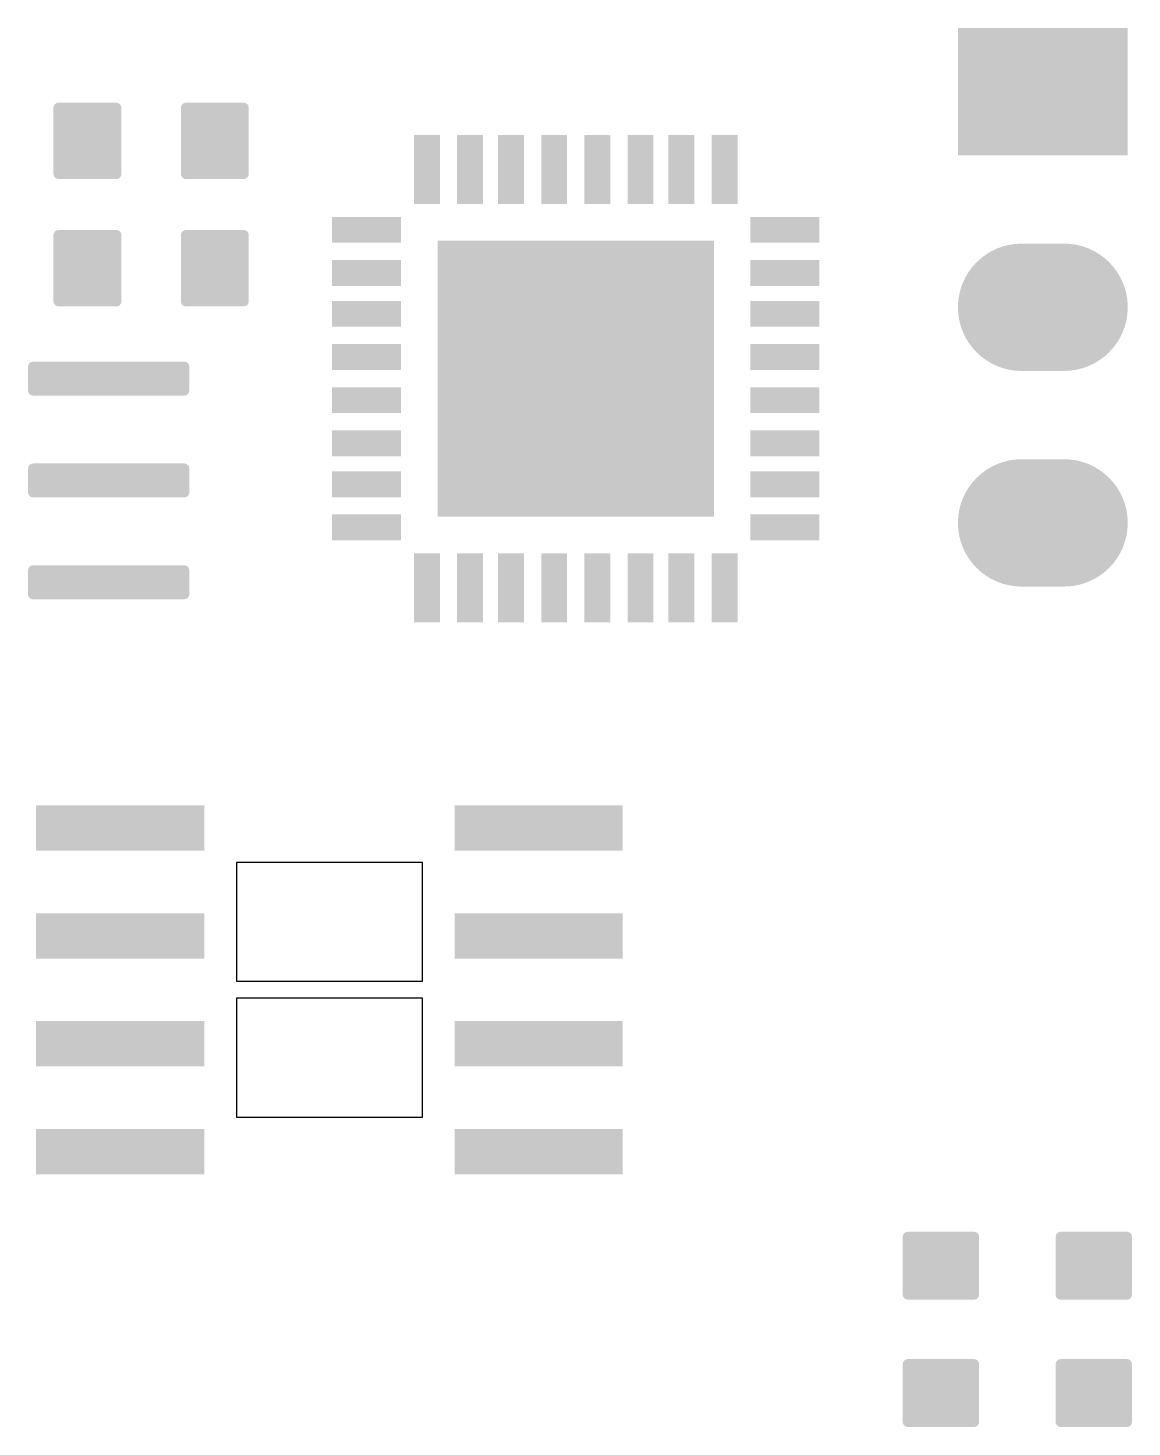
# Model space of a CAD drawing. Extents: x 6 to 19.1, y 0.8 to 17.3.
import ezdxf

# ---------------------------------------------------------------- set-up
doc = ezdxf.new("R2010")
doc.units = 0
doc.layers.add('TOP_PASTE', color=8, linetype='CONTINUOUS')

msp = doc.modelspace()

# ---------------------------------------------------------------- hatches: boundary and pattern name
at = {"layer": 'TOP_PASTE'}
for points in [[(19, 17.33), (19, 15.83), (17, 15.83), (17, 17.33)], [(10.9, 15.257), (10.595, 15.257), (10.595, 16.07), (10.9, 16.07)], [(11.408, 15.257), (11.103, 15.257), (11.103, 16.07), (11.408, 16.07)], [(11.89, 15.257), (11.586, 15.257), (11.586, 16.07), (11.89, 16.07)], [(12.398, 15.257), (12.094, 15.257), (12.094, 16.07), (12.398, 16.07)], [(12.906, 15.257), (12.602, 15.257), (12.602, 16.07), (12.906, 16.07)], [(13.414, 15.257), (13.11, 15.257), (13.11, 16.07), (13.414, 16.07)], [(13.897, 15.257), (13.592, 15.257), (13.592, 16.07), (13.897, 16.07)], [(14.405, 15.257), (14.1, 15.257), (14.1, 16.07), (14.405, 16.07)], [(10.443, 15.105), (10.443, 14.8), (9.63, 14.8), (9.63, 15.105)], [(15.37, 15.105), (15.37, 14.8), (14.557, 14.8), (14.557, 15.105)], [(10.874, 14.826), (14.126, 14.826), (14.126, 11.574), (10.874, 11.574)], [(10.443, 14.597), (10.443, 14.292), (9.63, 14.292), (9.63, 14.597)], [(15.37, 14.597), (15.37, 14.292), (14.557, 14.292), (14.557, 14.597)], [(10.443, 14.114), (10.443, 13.81), (9.63, 13.81), (9.63, 14.114)], [(15.37, 14.114), (15.37, 13.81), (14.557, 13.81), (14.557, 14.114)], [(10.443, 13.606), (10.443, 13.302), (9.63, 13.302), (9.63, 13.606)], [(15.37, 13.606), (15.37, 13.302), (14.557, 13.302), (14.557, 13.606)], [(10.443, 13.098), (10.443, 12.794), (9.63, 12.794), (9.63, 13.098)], [(15.37, 13.098), (15.37, 12.794), (14.557, 12.794), (14.557, 13.098)], [(10.443, 12.59), (10.443, 12.286), (9.63, 12.286), (9.63, 12.59)], [(15.37, 12.59), (15.37, 12.286), (14.557, 12.286), (14.557, 12.59)], [(10.443, 12.108), (10.443, 11.803), (9.63, 11.803), (9.63, 12.108)], [(15.37, 12.108), (15.37, 11.803), (14.557, 11.803), (14.557, 12.108)], [(10.443, 11.6), (10.443, 11.295), (9.63, 11.295), (9.63, 11.6)], [(15.37, 11.6), (15.37, 11.295), (14.557, 11.295), (14.557, 11.6)], [(10.9, 10.33), (10.595, 10.33), (10.595, 11.143), (10.9, 11.143)], [(11.408, 10.33), (11.103, 10.33), (11.103, 11.143), (11.408, 11.143)], [(11.89, 10.33), (11.586, 10.33), (11.586, 11.143), (11.89, 11.143)], [(12.398, 10.33), (12.094, 10.33), (12.094, 11.143), (12.398, 11.143)], [(12.906, 10.33), (12.602, 10.33), (12.602, 11.143), (12.906, 11.143)], [(13.414, 10.33), (13.11, 10.33), (13.11, 11.143), (13.414, 11.143)], [(13.897, 10.33), (13.592, 10.33), (13.592, 11.143), (13.897, 11.143)], [(14.405, 10.33), (14.1, 10.33), (14.1, 11.143), (14.405, 11.143)], [(8.127, 7.638), (6.146, 7.638), (6.146, 8.172), (8.127, 8.172)], [(13.054, 7.638), (11.073, 7.638), (11.073, 8.172), (13.054, 8.172)], [(8.127, 6.368), (6.146, 6.368), (6.146, 6.902), (8.127, 6.902)], [(13.054, 6.368), (11.073, 6.368), (11.073, 6.902), (13.054, 6.902)], [(8.127, 5.098), (6.146, 5.098), (6.146, 5.632), (8.127, 5.632)], [(13.054, 5.098), (11.073, 5.098), (11.073, 5.632), (13.054, 5.632)], [(8.127, 3.828), (6.146, 3.828), (6.146, 4.362), (8.127, 4.362)], [(13.054, 3.828), (11.073, 3.828), (11.073, 4.362), (13.054, 4.362)]]:
    msp.add_hatch(color=8, dxfattribs=at).paths.add_polyline_path(points)
h = msp.add_hatch(color=8, dxfattribs=at)
edge = h.paths.add_edge_path()
edge.add_arc((6.41, 16.39), 0.06, 90, 180)
edge.add_line((6.35, 16.39), (6.35, 15.61))
edge.add_arc((6.41, 15.61), 0.06, 180, 270)
edge.add_line((6.41, 15.55), (7.09, 15.55))
edge.add_arc((7.09, 15.61), 0.06, 270, 360)
edge.add_line((7.15, 15.61), (7.15, 16.39))
edge.add_arc((7.09, 16.39), 0.06, 0, 90)
edge.add_line((7.09, 16.45), (6.41, 16.45))
h = msp.add_hatch(color=8, dxfattribs=at)
edge = h.paths.add_edge_path()
edge.add_arc((7.91, 16.39), 0.06, 90, 180)
edge.add_line((7.85, 16.39), (7.85, 15.61))
edge.add_arc((7.91, 15.61), 0.06, 180, 270)
edge.add_line((7.91, 15.55), (8.59, 15.55))
edge.add_arc((8.59, 15.61), 0.06, 270, 360)
edge.add_line((8.65, 15.61), (8.65, 16.39))
edge.add_arc((8.59, 16.39), 0.06, 0, 90)
edge.add_line((8.59, 16.45), (7.91, 16.45))
h = msp.add_hatch(color=8, dxfattribs=at)
edge = h.paths.add_edge_path()
edge.add_arc((6.41, 14.89), 0.06, 90, 180)
edge.add_line((6.35, 14.89), (6.35, 14.11))
edge.add_arc((6.41, 14.11), 0.06, 180, 270)
edge.add_line((6.41, 14.05), (7.09, 14.05))
edge.add_arc((7.09, 14.11), 0.06, 270, 360)
edge.add_line((7.15, 14.11), (7.15, 14.89))
edge.add_arc((7.09, 14.89), 0.06, 0, 90)
edge.add_line((7.09, 14.95), (6.41, 14.95))
h = msp.add_hatch(color=8, dxfattribs=at)
edge = h.paths.add_edge_path()
edge.add_arc((7.91, 14.89), 0.06, 90, 180)
edge.add_line((7.85, 14.89), (7.85, 14.11))
edge.add_arc((7.91, 14.11), 0.06, 180, 270)
edge.add_line((7.91, 14.05), (8.59, 14.05))
edge.add_arc((8.59, 14.11), 0.06, 270, 360)
edge.add_line((8.65, 14.11), (8.65, 14.89))
edge.add_arc((8.59, 14.89), 0.06, 0, 90)
edge.add_line((8.59, 14.95), (7.91, 14.95))
h = msp.add_hatch(color=8, dxfattribs=at)
edge = h.paths.add_edge_path()
edge.add_arc((17.75, 14.04), 0.75, 90, 270)
edge.add_line((17.75, 13.29), (18.25, 13.29))
edge.add_arc((18.25, 14.04), 0.75, 270, 450)
edge.add_line((18.25, 14.79), (17.75, 14.79))
h = msp.add_hatch(color=8, dxfattribs=at)
edge = h.paths.add_edge_path()
edge.add_arc((7.89, 13.34), 0.06, 0, 90)
edge.add_line((7.89, 13.4), (6.11, 13.4))
edge.add_arc((6.11, 13.34), 0.06, 90, 180)
edge.add_line((6.05, 13.34), (6.05, 13.06))
edge.add_arc((6.11, 13.06), 0.06, 180, 270)
edge.add_line((6.11, 13), (7.89, 13))
edge.add_arc((7.89, 13.06), 0.06, 270, 360)
edge.add_line((7.95, 13.06), (7.95, 13.34))
h = msp.add_hatch(color=8, dxfattribs=at)
edge = h.paths.add_edge_path()
edge.add_arc((7.89, 12.14), 0.06, 0, 90)
edge.add_line((7.89, 12.2), (6.11, 12.2))
edge.add_arc((6.11, 12.14), 0.06, 90, 180)
edge.add_line((6.05, 12.14), (6.05, 11.86))
edge.add_arc((6.11, 11.86), 0.06, 180, 270)
edge.add_line((6.11, 11.8), (7.89, 11.8))
edge.add_arc((7.89, 11.86), 0.06, 270, 360)
edge.add_line((7.95, 11.86), (7.95, 12.14))
h = msp.add_hatch(color=8, dxfattribs=at)
edge = h.paths.add_edge_path()
edge.add_arc((17.75, 11.5), 0.75, 90, 270)
edge.add_line((17.75, 10.75), (18.25, 10.75))
edge.add_arc((18.25, 11.5), 0.75, 270, 450)
edge.add_line((18.25, 12.25), (17.75, 12.25))
h = msp.add_hatch(color=8, dxfattribs=at)
edge = h.paths.add_edge_path()
edge.add_arc((7.89, 10.94), 0.06, 0, 90)
edge.add_line((7.89, 11), (6.11, 11))
edge.add_arc((6.11, 10.94), 0.06, 90, 180)
edge.add_line((6.05, 10.94), (6.05, 10.66))
edge.add_arc((6.11, 10.66), 0.06, 180, 270)
edge.add_line((6.11, 10.6), (7.89, 10.6))
edge.add_arc((7.89, 10.66), 0.06, 270, 360)
edge.add_line((7.95, 10.66), (7.95, 10.94))
h = msp.add_hatch(color=8, dxfattribs=at)
edge = h.paths.add_edge_path()
edge.add_arc((17.19, 3.09), 0.06, 0, 90)
edge.add_line((17.19, 3.15), (16.41, 3.15))
edge.add_arc((16.41, 3.09), 0.06, 90, 180)
edge.add_line((16.35, 3.09), (16.35, 2.41))
edge.add_arc((16.41, 2.41), 0.06, 180, 270)
edge.add_line((16.41, 2.35), (17.19, 2.35))
edge.add_arc((17.19, 2.41), 0.06, 270, 360)
edge.add_line((17.25, 2.41), (17.25, 3.09))
h = msp.add_hatch(color=8, dxfattribs=at)
edge = h.paths.add_edge_path()
edge.add_arc((18.99, 3.09), 0.06, 0, 90)
edge.add_line((18.99, 3.15), (18.21, 3.15))
edge.add_arc((18.21, 3.09), 0.06, 90, 180)
edge.add_line((18.15, 3.09), (18.15, 2.41))
edge.add_arc((18.21, 2.41), 0.06, 180, 270)
edge.add_line((18.21, 2.35), (18.99, 2.35))
edge.add_arc((18.99, 2.41), 0.06, 270, 360)
edge.add_line((19.05, 2.41), (19.05, 3.09))
h = msp.add_hatch(color=8, dxfattribs=at)
edge = h.paths.add_edge_path()
edge.add_arc((17.19, 1.59), 0.06, 0, 90)
edge.add_line((17.19, 1.65), (16.41, 1.65))
edge.add_arc((16.41, 1.59), 0.06, 90, 180)
edge.add_line((16.35, 1.59), (16.35, 0.91))
edge.add_arc((16.41, 0.91), 0.06, 180, 270)
edge.add_line((16.41, 0.85), (17.19, 0.85))
edge.add_arc((17.19, 0.91), 0.06, 270, 360)
edge.add_line((17.25, 0.91), (17.25, 1.59))
h = msp.add_hatch(color=8, dxfattribs=at)
edge = h.paths.add_edge_path()
edge.add_arc((18.99, 1.59), 0.06, 0, 90)
edge.add_line((18.99, 1.65), (18.21, 1.65))
edge.add_arc((18.21, 1.59), 0.06, 90, 180)
edge.add_line((18.15, 1.59), (18.15, 0.91))
edge.add_arc((18.21, 0.91), 0.06, 180, 270)
edge.add_line((18.21, 0.85), (18.99, 0.85))
edge.add_arc((18.99, 0.91), 0.06, 270, 360)
edge.add_line((19.05, 0.91), (19.05, 1.59))

# ---------------------------------------------------------------- linework, layer by layer
for p, q in [((8.506, 7.5), (8.506, 6.1)), ((10.694, 7.5), (8.506, 7.5)), ((10.694, 6.1), (10.694, 7.5)), ((8.506, 6.1), (10.694, 6.1)), ((8.506, 5.9), (8.506, 4.5)), ((10.694, 5.9), (8.506, 5.9)), ((10.694, 4.5), (10.694, 5.9)), ((8.506, 4.5), (10.694, 4.5))]:
    msp.add_line(p, q, dxfattribs=at)

doc.saveas('drawing.dxf')
